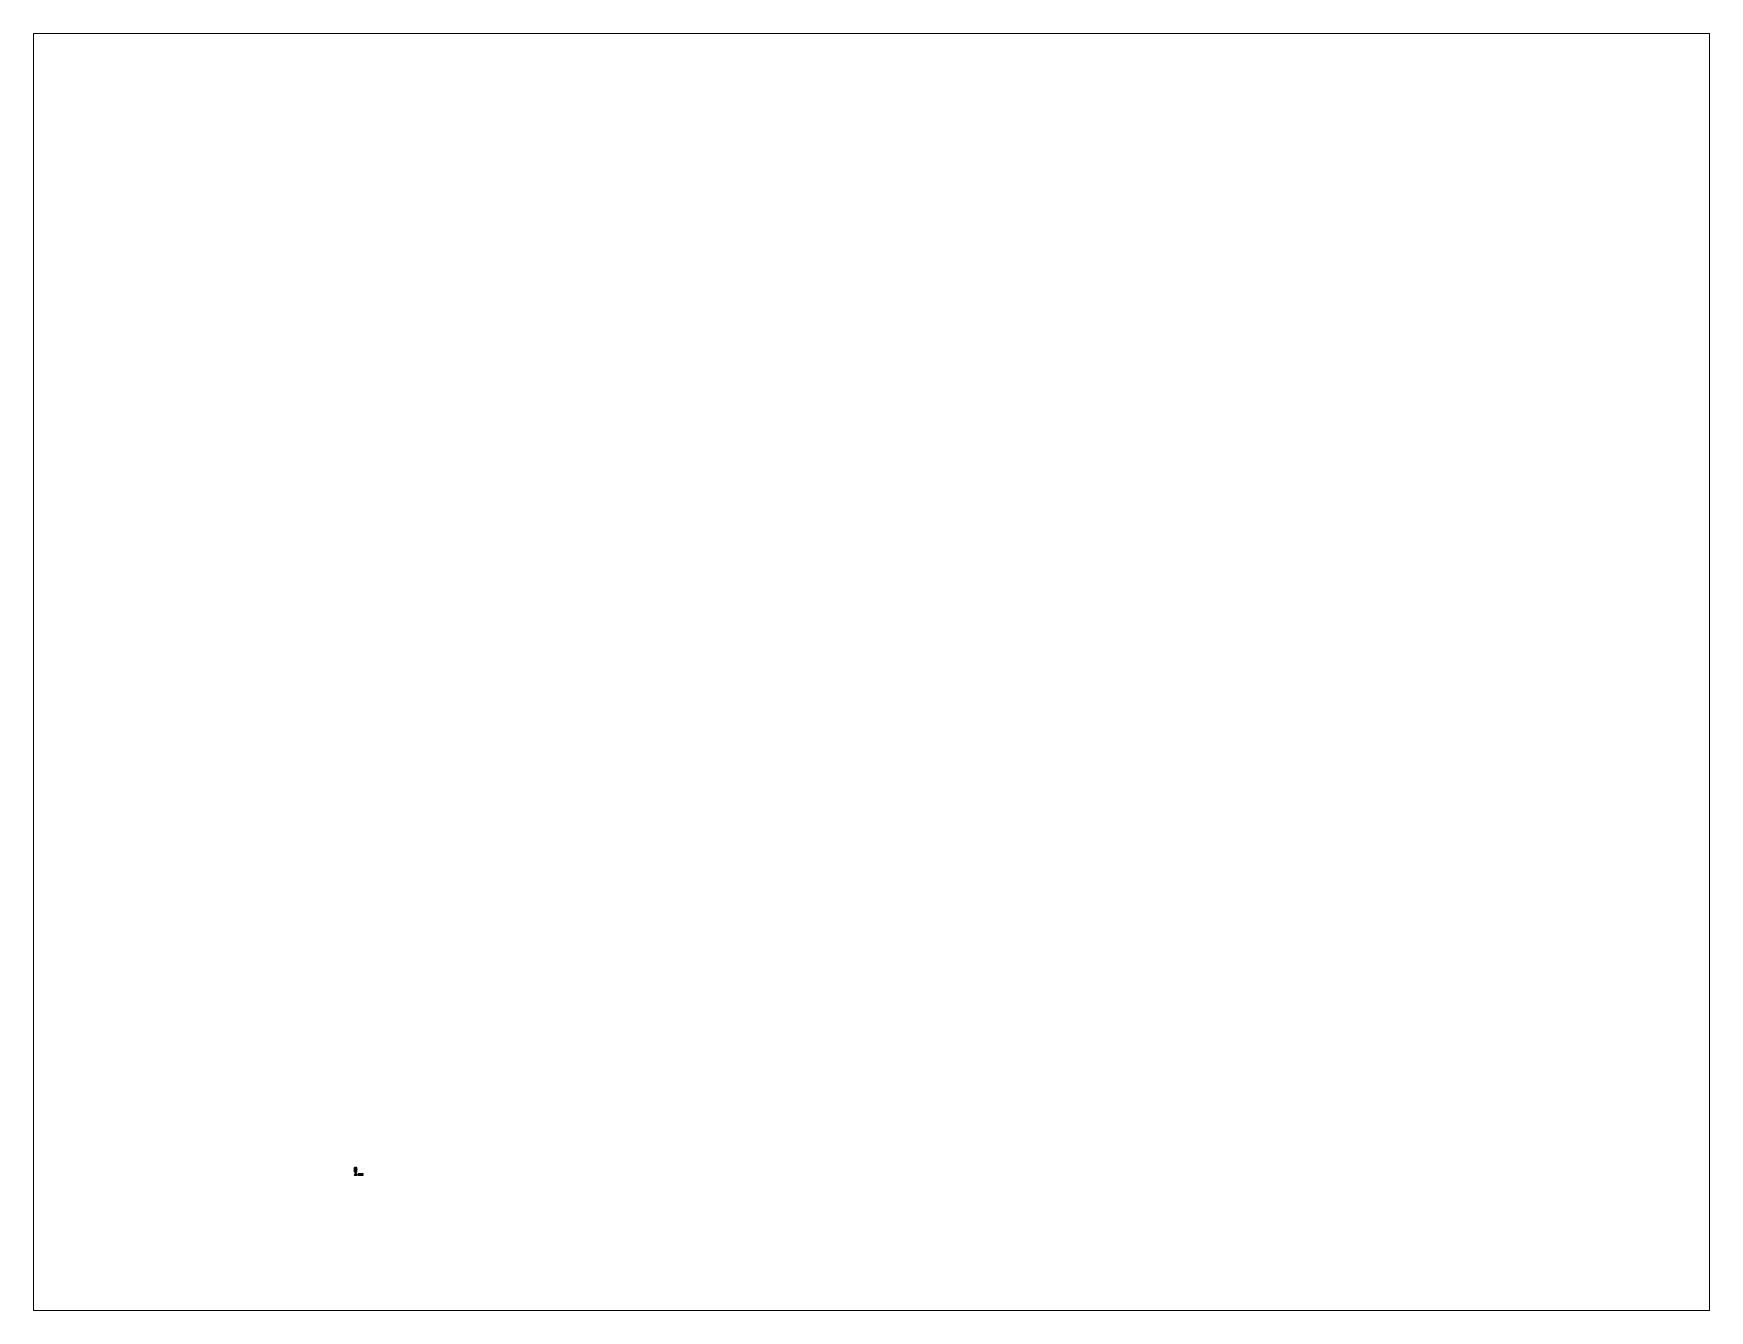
# Paper-space layout 'Layout2' of a CAD drawing. Header units: inches. Extents: x 1.05 to 9.45, y 0.8 to 7.2.
# The model-space entities are those that its viewports show. They can reach past a viewport. Long polylines and large blocks are cut down to what shows.
import ezdxf

# ---------------------------------------------------------------- set-up
doc = ezdxf.new("R2010")
doc.units = ezdxf.units.IN
doc.header["$LTSCALE"] = 0.1
doc.header["$MEASUREMENT"] = 0
for name, pattern in [('ACAD_ISO03W100', [30, 12, -18]), ('CENTERX2', [4, 2.5, -0.5, 0.5, -0.5]), ('DASHED', [0.75, 0.5, -0.25])]:
    doc.linetypes.add(name, pattern=pattern)
doc.layers.get('0').update_dxf_attribs({"lineweight": 25})
doc.layers.get('Defpoints').update_dxf_attribs({"lineweight": 25})
for name, color, linetype in [('center line', 252, 'CENTERX2'), ('Dim layer', 253, 'DASHED'), ('Layer1', 252, 'Continuous')]:
    doc.layers.add(name, color=color, linetype=linetype)

msp = doc.modelspace()

# ---------------------------------------------------------------- linework, layer by layer
at = {"linetype": 'Continuous', "extrusion": (0, 0, -1)}
for p, q in [((-12375, 4610), (-12375, 4740)), ((-12370, 4740), (-12375, 4740)), ((-12360, 4740), (-12370, 4740)), ((-12370, 4610), (-12370, 4740)), ((-12360, 4610), (-12360, 4740)), ((-12359, 4725), (-12359, 4715)), ((-12359, 4695), (-12359, 4685)), ((-12356, 4736), (-12357, 4736)), ((-12357, 4736), (-12357, 4733)), ((-12357, 4733), (-12356, 4733)), ((-12357, 4715), (-12357, 4725)), ((-12356, 4706), (-12357, 4706)), ((-12357, 4706), (-12357, 4703)), ((-12357, 4703), (-12356, 4703)), ((-12357, 4685), (-12357, 4695)), ((-12355, 4685), (-12355, 4683)), ((-12355, 4683), (-12355, 4680)), ((-12346, 4735), (-12347, 4736)), ((-12347, 4735), (-12347, 4734)), ((-12347, 4734), (-12346, 4734)), ((-12346, 4705), (-12347, 4706)), ((-12347, 4705), (-12347, 4704)), ((-12347, 4704), (-12346, 4704)), ((-12346, 4741), (-12346, 4740)), ((-12334, 4741), (-12346, 4741)), ((-12344, 4729), (-12335, 4729)), ((-12344, 4711), (-12335, 4711)), ((-12335, 4699), (-12344, 4699)), ((-12344, 4681), (-12335, 4681)), ((-12334, 4741), (-12334, 4740)), ((-12333, 4736), (-12334, 4735)), ((-12334, 4734), (-12333, 4734)), ((-12333, 4706), (-12334, 4705)), ((-12334, 4704), (-12333, 4704)), ((-12332, 4734), (-12332, 4735)), ((-12332, 4704), (-12332, 4705)), ((-12322, 4736), (-12324, 4736)), ((-12324, 4733), (-12322, 4733)), ((-12322, 4706), (-12324, 4706)), ((-12324, 4703), (-12322, 4703)), ((-12322, 4733), (-12322, 4736)), ((-12322, 4703), (-12322, 4706)), ((-12310, 4740), (-12320, 4740)), ((-12310, 4740), (-12305, 4740)), ((-12310, 4610), (-12310, 4740)), ((-12310, 4610), (-12310, 4740)), ((-12305, 4610), (-12305, 4740)), ((-12375, 4610), (-12370, 4610)), ((-12360, 4610), (-12370, 4610)), ((-12359, 4665), (-12359, 4655)), ((-12359, 4635), (-12359, 4625)), ((-12359, 4609), (-12359, 4610)), ((-12353, 4609), (-12359, 4609)), ((-12359, 4609), (-12359, 4609)), ((-12356, 4676), (-12357, 4676)), ((-12357, 4676), (-12357, 4673)), ((-12357, 4673), (-12356, 4673)), ((-12357, 4655), (-12357, 4665)), ((-12356, 4646), (-12357, 4646)), ((-12357, 4646), (-12357, 4643)), ((-12357, 4643), (-12356, 4643)), ((-12357, 4625), (-12357, 4635)), ((-12356, 4616), (-12357, 4616)), ((-12357, 4616), (-12357, 4613)), ((-12357, 4613), (-12356, 4613)), ((-12353, 4609), (-12353, 4610)), ((-12353, 4609), (-12353, 4609)), ((-12346, 4675), (-12347, 4676)), ((-12347, 4675), (-12347, 4674)), ((-12347, 4674), (-12346, 4674)), ((-12346, 4645), (-12347, 4646)), ((-12347, 4645), (-12347, 4644)), ((-12347, 4644), (-12346, 4644)), ((-12346, 4615), (-12347, 4616)), ((-12347, 4615), (-12347, 4614)), ((-12347, 4614), (-12346, 4614)), ((-12345, 4611), (-12344, 4611)), ((-12345, 4611), (-12345, 4611)), ((-12344, 4651), (-12335, 4651)), ((-12335, 4639), (-12344, 4639)), ((-12344, 4621), (-12335, 4621)), ((-12335, 4611), (-12335, 4611)), ((-12334, 4611), (-12335, 4611)), ((-12333, 4676), (-12334, 4675)), ((-12334, 4674), (-12333, 4674)), ((-12333, 4646), (-12334, 4645)), ((-12334, 4644), (-12333, 4644)), ((-12333, 4616), (-12334, 4615)), ((-12334, 4614), (-12333, 4614)), ((-12332, 4674), (-12332, 4675)), ((-12332, 4644), (-12332, 4645)), ((-12332, 4614), (-12332, 4615)), ((-12325, 4659), (-12325, 4660)), ((-12325, 4629), (-12325, 4630)), ((-12322, 4676), (-12324, 4676)), ((-12324, 4673), (-12322, 4673)), ((-12322, 4646), (-12324, 4646)), ((-12324, 4643), (-12322, 4643)), ((-12322, 4616), (-12324, 4616)), ((-12324, 4613), (-12322, 4613)), ((-12322, 4673), (-12322, 4676)), ((-12322, 4643), (-12322, 4646)), ((-12322, 4613), (-12322, 4616)), ((-12310, 4610), (-12320, 4610)), ((-12305, 4610), (-12310, 4610))]:
    msp.add_line(p, q, dxfattribs=at)
at = {"linetype": 'Continuous'}
for p, q in [((-12359, 4725), (-12359, 4715)), ((-12357, 4706), (-12357, 4703)), ((-12357, 4703), (-12356, 4703)), ((-12347, 4735), (-12347, 4734)), ((-12347, 4734), (-12346, 4734)), ((-12334, 4734), (-12333, 4734)), ((-12334, 4704), (-12333, 4704)), ((-12332, 4734), (-12332, 4735)), ((-12324, 4703), (-12322, 4703)), ((-12322, 4703), (-12322, 4706)), ((-12359, 4665), (-12359, 4655)), ((-12357, 4676), (-12357, 4673)), ((-12357, 4673), (-12356, 4673)), ((-12357, 4643), (-12356, 4643)), ((-12357, 4616), (-12357, 4613)), ((-12347, 4675), (-12347, 4674)), ((-12347, 4674), (-12346, 4674)), ((-12346, 4645), (-12347, 4646)), ((-12347, 4645), (-12347, 4644)), ((-12347, 4615), (-12347, 4614)), ((-12333, 4676), (-12334, 4675)), ((-12334, 4674), (-12333, 4674)), ((-12332, 4674), (-12332, 4675)), ((-12332, 4644), (-12332, 4645)), ((-12325, 4535), (-12326, 4535)), ((-12325, 4533), (-12326, 4533)), ((-12324, 4643), (-12322, 4643)), ((-12322, 4616), (-12324, 4616)), ((-12320, 4535), (-12321, 4535)), ((-12320, 4533), (-12321, 4533))]:
    msp.add_line(p, q, dxfattribs=at)
at = {"linetype": 'Continuous', "extrusion": (0, 1, 0)}
for p, q in [((-12370, 4524), (-12375, 4524)), ((-12375, 4524), (-12375, 4521)), ((-12375, 4521), (-12370, 4521)), ((-12373, 4524), (-12373, 4521)), ((-12371, 4524), (-12371, 4521)), ((-12370, 4521), (-12365, 4521)), ((-12365, 4521), (-12348, 4527)), ((-12360, 4574), (-12360, 4544)), ((-12320, 4574), (-12360, 4574)), ((-12348, 4527), (-12344, 4527)), ((-12345, 4527), (-12345, 4528)), ((-12344, 4527), (-12344, 4530)), ((-12336, 4527), (-12332, 4527)), ((-12335, 4527), (-12335, 4530)), ((-12334, 4527), (-12334, 4528)), ((-12332, 4527), (-12315, 4521)), ((-12322, 4547), (-12322, 4544)), ((-12320, 4544), (-12320, 4574)), ((-12320, 4544), (-12320, 4544)), ((-12315, 4521), (-12310, 4521)), ((-12305, 4524), (-12310, 4524)), ((-12310, 4521), (-12305, 4521)), ((-12308, 4521), (-12308, 4524)), ((-12306, 4521), (-12306, 4524)), ((-12305, 4521), (-12305, 4524))]:
    msp.add_line(p, q, dxfattribs=at)
at = {"linetype": 'Continuous', "extrusion": (3.83476e-17, 1, 0)}
for p, q in [((-12271, 4546), (-12271, 4554)), ((-12271, 4554), (-12270, 4554)), ((-12271, 4546), (-12270, 4546)), ((-12271, 4546), (-12270, 4546)), ((-12271, 4537), (-12271, 4535)), ((-12271, 4537), (-12271, 4537)), ((-12271, 4537), (-12270, 4537)), ((-12271, 4536), (-12270, 4536)), ((-12271, 4535), (-12271, 4535)), ((-12271, 4535), (-12270, 4535)), ((-12271, 4534), (-12271, 4534)), ((-12271, 4534), (-12271, 4531)), ((-12271, 4534), (-12270, 4534)), ((-12271, 4533), (-12270, 4533)), ((-12271, 4532), (-12270, 4532)), ((-12271, 4531), (-12271, 4531)), ((-12271, 4531), (-12270, 4531)), ((-12270, 4574), (-12270, 4544)), ((-12270, 4574), (-12140, 4574)), ((-12270, 4553), (-12268, 4553)), ((-12270, 4547), (-12268, 4547)), ((-12270, 4544), (-12270, 4524)), ((-12140, 4544), (-12270, 4544)), ((-12140, 4524), (-12270, 4524)), ((-12270, 4524), (-12270, 4521)), ((-12270, 4521), (-12140, 4521)), ((-12140, 4574), (-12140, 4544)), ((-12140, 4533), (-12139, 4533)), ((-12139, 4527), (-12140, 4527)), ((-12140, 4521), (-12140, 4524)), ((-12139, 4533), (-12139, 4527))]:
    msp.add_line(p, q, dxfattribs=at)
at = {"linetype": 'Continuous', "extrusion": (-9.73661e-33, -1.53029e-32, -1)}
msp.add_line((-12140, 4524), (-12270, 4524), dxfattribs=at)
for p, q in [((-12140, 4544), (-12140, 4527)), ((-12140, 4527), (-12140, 4524)), ((-12140, 4524), (-12140, 4524))]:
    msp.add_line(p, q)
at = {"linetype": 'Continuous', "extrusion": (0, 0, -1)}
msp.add_lwpolyline([(12360, 4610), (12360, 4740), (12320, 4740), (12320, 4610)], close=True, dxfattribs=at)
for centre, radius in [((12372, 4738), 0.9), ((12372, 4708), 0.9), ((12352, 4735), 1), ((12352, 4705), 1), ((12340, 4720), 10), ((12340, 4690), 10), ((12327, 4735), 1), ((12327, 4705), 1), ((12324, 4720), 1), ((12324, 4690), 1), ((12307, 4738), 0.9), ((12307, 4708), 0.9), ((12372, 4678), 0.9), ((12372, 4648), 0.9), ((12372, 4616), 0.9), ((12352, 4675), 1), ((12352, 4645), 1), ((12352, 4615), 1), ((12340, 4660), 10), ((12340, 4630), 10), ((12325, 4550), 4), ((12327, 4675), 1), ((12327, 4645), 1), ((12327, 4615), 1), ((12324, 4660), 1), ((12324, 4630), 1), ((12307, 4678), 0.9), ((12307, 4648), 0.9), ((12307, 4616), 0.9)]:
    msp.add_circle(centre, radius, dxfattribs=at)
at = {"extrusion": (0, -0.577858, -0.816138)}
msp.add_circle((-12151, -3868, -2684), 0.9, dxfattribs=at)
msp.add_circle((-12325, 4550), 3)
at = {"linetype": 'Continuous', "extrusion": (0, 0, -1)}
for centre, radius, start, end in [((12358, 4725), 0.997, 0, 180), ((12358, 4715), 0.997, 180, 0), ((12358, 4695), 0.997, 0, 180), ((12358, 4685), 0.997, 180, 0), ((12356, 4735), 1.5, 90, 269.9924), ((12356, 4705), 1.5, 90, 269.9924), ((12340, 4720), 16.5, 26.069, 42), ((12354, 4727), 0.75, 206, 26.132), ((12355, 4714), 0.75, 340.4911, 160.623), ((12340, 4720), 16.5, 324.623, 340.5541), ((12340, 4690), 16.5, 26.069, 42), ((12354, 4697), 0.75, 206, 26.132), ((12355, 4684), 0.75, 340.4911, 160.623), ((12340, 4690), 16.5, 324.623, 340.5541), ((12340, 4720), 15, 324.623, 340.5538), ((12340, 4690), 15, 324.623, 340.5538), ((12340, 4720), 15, 26.0693, 42), ((12353, 4710), 0.75, 144.623, 324.623), ((12340, 4690), 15, 26.0693, 42), ((12353, 4680), 0.75, 144.623, 324.623), ((12352, 4730), 0.75, 42, 222), ((12352, 4700), 0.75, 42, 222), ((12347, 4735), 0.3, 0, 120), ((12347, 4734), 0.3, 240, 0), ((12347, 4705), 0.3, 0, 120), ((12347, 4704), 0.3, 240, 0), ((12346, 4735), 0.3, 120, 240), ((12346, 4705), 0.3, 120, 240), ((12334, 4735), 0.3, 300, 60), ((12334, 4705), 0.3, 300, 60), ((12332, 4735), 0.3, 60, 180), ((12332, 4734), 0.3, 180, 300), ((12332, 4705), 0.3, 60, 180), ((12332, 4704), 0.3, 180, 300), ((12340, 4720), 15, 206.066, 221.9967), ((12328, 4709), 0.75, 221.934, 42.066), ((12340, 4690), 15, 206.066, 221.9967), ((12328, 4679), 0.75, 221.934, 42.066), ((12327, 4729), 0.75, 324.5571, 144.689), ((12340, 4720), 15, 144.6263, 160.5571), ((12340, 4720), 16.5, 206.066, 221.997), ((12327, 4699), 0.75, 324.5571, 144.689), ((12340, 4690), 15, 144.6263, 160.5571), ((12340, 4690), 16.5, 206.066, 221.997), ((12340, 4720), 16.5, 144.626, 160.5571), ((12325, 4725), 0.75, 160.5571, 340.5571), ((12326, 4713), 0.75, 26.066, 206.066), ((12325, 4695), 0.75, 160.5571, 340.5571), ((12326, 4683), 0.75, 26.066, 206.066), ((12324, 4735), 1.5, 270.0076, 90), ((12324, 4705), 1.5, 270.0076, 90), ((12340, 4521), 30, 0, 48.1897), ((12340, 4521), 27, 0, 55.9116), ((12358, 4665), 0.997, 0, 180), ((12358, 4655), 0.997, 180, 0), ((12358, 4635), 0.997, 0, 180), ((12358, 4625), 0.997, 180, 0), ((12356, 4675), 1.5, 90, 269.9924), ((12356, 4645), 1.5, 90, 269.9924), ((12356, 4615), 1.5, 90.0076, 270), ((12340, 4660), 16.5, 26.069, 42), ((12354, 4667), 0.75, 206, 26.132), ((12355, 4654), 0.75, 340.4911, 160.623), ((12340, 4660), 16.5, 324.623, 340.5541), ((12340, 4630), 16.5, 26.069, 42), ((12354, 4637), 0.75, 206, 26.132), ((12355, 4624), 0.75, 340.4911, 160.623), ((12340, 4630), 16.5, 324.623, 340.5541), ((12340, 4660), 15, 324.623, 340.5538), ((12340, 4630), 15, 324.623, 340.5538), ((12340, 4660), 15, 26.0693, 42), ((12353, 4650), 0.75, 144.623, 324.623), ((12340, 4630), 15, 26.0693, 42), ((12353, 4620), 0.75, 144.623, 324.623), ((12352, 4670), 0.75, 42, 222), ((12352, 4640), 0.75, 42, 222), ((12347, 4675), 0.3, 0, 120), ((12347, 4674), 0.3, 240, 0), ((12347, 4645), 0.3, 0, 120), ((12347, 4644), 0.3, 240, 0), ((12347, 4615), 0.3, 0, 120), ((12347, 4614), 0.3, 240, 0), ((12346, 4675), 0.3, 120, 240), ((12346, 4645), 0.3, 120, 240), ((12346, 4615), 0.3, 120, 240), ((12340, 4527), 6, 0, 180), ((12334, 4675), 0.3, 300, 60), ((12334, 4645), 0.3, 300, 60), ((12334, 4615), 0.3, 300, 60), ((12332, 4675), 0.3, 60, 180), ((12332, 4674), 0.3, 180, 300), ((12332, 4645), 0.3, 60, 180), ((12332, 4644), 0.3, 180, 300), ((12332, 4615), 0.3, 60, 180), ((12332, 4614), 0.3, 180, 300), ((12340, 4660), 15, 206.066, 221.9967), ((12328, 4649), 0.75, 221.934, 42.066), ((12340, 4630), 15, 206.066, 221.9967), ((12328, 4619), 0.75, 221.934, 42.066), ((12327, 4669), 0.75, 324.5571, 144.689), ((12340, 4660), 15, 144.6263, 160.5571), ((12340, 4660), 16.5, 206.066, 221.997), ((12327, 4639), 0.75, 324.5571, 144.689), ((12340, 4630), 15, 144.6263, 160.5571), ((12340, 4630), 16.5, 206.066, 221.997), ((12340, 4660), 16.5, 144.626, 160.5571), ((12325, 4665), 0.75, 160.5571, 340.5571), ((12326, 4653), 0.75, 26.066, 206.066), ((12340, 4630), 16.5, 144.626, 160.5571), ((12325, 4635), 0.75, 160.5571, 340.5571), ((12326, 4623), 0.75, 26.066, 206.066), ((12324, 4675), 1.5, 270.0076, 90), ((12324, 4645), 1.5, 270.0076, 90), ((12324, 4615), 1.5, 270, 89.9924), ((12340, 4521), 27, 124.0884, 180), ((12340, 4521), 30, 131.8103, 180)]:
    msp.add_arc(centre, radius, start, end, dxfattribs=at)
at = {"linetype": 'Continuous'}
for centre, radius, start, end in [((-12358, 4715), 0.997, 180, 0), ((-12356, 4735), 1.5, 270.0076, 90), ((-12356, 4705), 1.5, 270.0076, 90), ((-12340, 4720), 16.5, 138, 153.931), ((-12354, 4727), 0.75, 153.868, 334), ((-12355, 4714), 0.75, 19.377, 199.5089), ((-12340, 4720), 16.5, 199.4459, 215.377), ((-12340, 4690), 16.5, 138, 153.931), ((-12354, 4697), 0.75, 153.868, 334), ((-12355, 4684), 0.75, 19.377, 199.5089), ((-12340, 4690), 16.5, 199.4459, 215.377), ((-12340, 4720), 15, 199.4462, 215.377), ((-12340, 4690), 15, 199.4462, 215.377), ((-12340, 4720), 15, 138, 153.9307), ((-12353, 4710), 0.75, 215.377, 35.377), ((-12340, 4690), 15, 138, 153.9307), ((-12353, 4680), 0.75, 215.377, 35.377), ((-12352, 4730), 0.75, 318, 138), ((-12352, 4700), 0.75, 318, 138), ((-12347, 4735), 0.3, 60, 180), ((-12347, 4734), 0.3, 180, 300), ((-12347, 4705), 0.3, 60, 180), ((-12347, 4704), 0.3, 180, 300), ((-12346, 4735), 0.3, 300, 60), ((-12346, 4705), 0.3, 300, 60), ((-12334, 4735), 0.3, 120, 240), ((-12334, 4705), 0.3, 120, 240), ((-12332, 4735), 0.3, 0, 120), ((-12332, 4734), 0.3, 240, 0), ((-12332, 4705), 0.3, 0, 120), ((-12332, 4704), 0.3, 240, 0), ((-12340, 4720), 15, 318.0033, 333.934), ((-12328, 4709), 0.75, 137.934, 318.066), ((-12340, 4690), 15, 318.0033, 333.934), ((-12328, 4679), 0.75, 137.934, 318.066), ((-12327, 4729), 0.75, 35.311, 215.4429), ((-12340, 4720), 15, 19.4429, 35.3737), ((-12340, 4720), 16.5, 318.003, 333.934), ((-12327, 4699), 0.75, 35.311, 215.4429), ((-12340, 4690), 15, 19.4429, 35.3737), ((-12340, 4690), 16.5, 318.003, 333.934), ((-12340, 4720), 16.5, 19.4429, 35.374), ((-12325, 4725), 0.75, 199.4429, 19.4429), ((-12326, 4713), 0.75, 333.934, 153.934), ((-12340, 4690), 16.5, 19.4429, 35.374), ((-12325, 4695), 0.75, 199.4429, 19.4429), ((-12326, 4683), 0.75, 333.934, 153.934), ((-12324, 4735), 1.5, 90, 269.9924), ((-12324, 4705), 1.5, 90, 269.9924), ((-12340, 4521), 30, 69.4952, 179.9999), ((-12340, 4521), 27, 0, 180), ((-12358, 4655), 0.997, 180, 0), ((-12358, 4625), 0.997, 180, 0), ((-12356, 4675), 1.5, 270.0076, 90), ((-12356, 4645), 1.5, 270.0076, 90), ((-12356, 4615), 1.5, 270, 89.9924), ((-12340, 4660), 16.5, 138, 153.931), ((-12354, 4667), 0.75, 153.868, 334), ((-12355, 4654), 0.75, 19.377, 199.5089), ((-12340, 4660), 16.5, 199.4459, 215.377), ((-12340, 4630), 16.5, 138, 153.931), ((-12354, 4637), 0.75, 153.868, 334), ((-12355, 4624), 0.75, 19.377, 199.5089), ((-12340, 4630), 16.5, 199.4459, 215.377), ((-12340, 4660), 15, 199.4462, 215.377), ((-12340, 4630), 15, 199.4462, 215.377), ((-12340, 4660), 15, 138, 153.9307), ((-12353, 4650), 0.75, 215.377, 35.377), ((-12340, 4630), 15, 138, 153.9307), ((-12353, 4620), 0.75, 215.377, 35.377), ((-12352, 4670), 0.75, 318, 138), ((-12352, 4640), 0.75, 318, 138), ((-12347, 4675), 0.3, 60, 180), ((-12347, 4674), 0.3, 180, 300), ((-12347, 4645), 0.3, 60, 180), ((-12347, 4644), 0.3, 180, 300), ((-12347, 4615), 0.3, 60, 180), ((-12347, 4614), 0.3, 180, 300), ((-12346, 4675), 0.3, 300, 60), ((-12346, 4645), 0.3, 300, 60), ((-12346, 4615), 0.3, 300, 60), ((-12340, 4527), 4, 0, 180), ((-12334, 4675), 0.3, 120, 240), ((-12334, 4645), 0.3, 120, 240), ((-12334, 4615), 0.3, 120, 240), ((-12332, 4675), 0.3, 0, 120), ((-12332, 4674), 0.3, 240, 0), ((-12332, 4645), 0.3, 0, 120), ((-12332, 4644), 0.3, 240, 0), ((-12332, 4615), 0.3, 0, 120), ((-12332, 4614), 0.3, 240, 0), ((-12340, 4660), 15, 318.0033, 333.934), ((-12328, 4649), 0.75, 137.934, 318.066), ((-12340, 4630), 15, 318.0033, 333.934), ((-12328, 4619), 0.75, 137.934, 318.066), ((-12327, 4669), 0.75, 35.311, 215.4429), ((-12340, 4660), 15, 19.4429, 35.3737), ((-12340, 4660), 16.5, 318.003, 333.934), ((-12327, 4639), 0.75, 35.311, 215.4429), ((-12340, 4630), 15, 19.4429, 35.3737), ((-12340, 4630), 16.5, 318.003, 333.934), ((-12325, 4550), 3, 292.632, 193.2094), ((-12340, 4660), 16.5, 19.4429, 35.374), ((-12325, 4665), 0.75, 199.4429, 19.4429), ((-12326, 4653), 0.75, 333.934, 153.934), ((-12340, 4630), 16.5, 19.4429, 35.374), ((-12325, 4635), 0.75, 199.4429, 19.4429), ((-12326, 4623), 0.75, 333.934, 153.934), ((-12323, 4534), 2.99, 13.5376, 166.4624), ((-12323, 4534), 2.99, 193.5376, 346.4624), ((-12324, 4675), 1.5, 90, 269.9924), ((-12324, 4645), 1.5, 90, 269.9924), ((-12324, 4615), 1.5, 90.0076, 270), ((-12323, 4534), 2, 19.9925, 160.0075), ((-12323, 4534), 2, 200.9837, 339.0163), ((-12340, 4521), 30, 0.0001, 56.3462)]:
    msp.add_arc(centre, radius, start, end, dxfattribs=at)
at = {"layer": 'center line', "linetype": 'CENTERX2'}
msp.add_line((-12135, 4550), (-12275, 4550), dxfattribs=at)
at = {"layer": 'Dim layer', "linetype": 'Continuous', "extrusion": (0, 0, -1)}
msp.add_line((-12335, 4669), (-12344, 4669), dxfattribs=at)
at = {"layer": 'Layer1', "linetype": 'ACAD_ISO03W100', "extrusion": (0, 0, -1)}
for p, q in [((-12365, 4740), (-12365, 4730)), ((-12365, 4700), (-12365, 4710)), ((-12365, 4670), (-12365, 4680)), ((-12348, 4740), (-12348, 4730)), ((-12348, 4700), (-12348, 4710)), ((-12348, 4670), (-12348, 4680)), ((-12346, 4730), (-12346, 4729)), ((-12346, 4729), (-12344, 4729)), ((-12346, 4710), (-12346, 4711)), ((-12346, 4711), (-12344, 4711)), ((-12346, 4699), (-12346, 4700)), ((-12344, 4699), (-12346, 4699)), ((-12346, 4680), (-12346, 4681)), ((-12346, 4681), (-12344, 4681)), ((-12344, 4741), (-12344, 4729)), ((-12344, 4699), (-12344, 4711)), ((-12344, 4669), (-12344, 4681)), ((-12336, 4741), (-12336, 4729)), ((-12336, 4699), (-12336, 4711)), ((-12336, 4669), (-12336, 4681)), ((-12335, 4729), (-12334, 4729)), ((-12335, 4711), (-12334, 4711)), ((-12334, 4699), (-12335, 4699)), ((-12335, 4681), (-12334, 4681)), ((-12334, 4730), (-12334, 4729)), ((-12334, 4710), (-12334, 4711)), ((-12334, 4699), (-12334, 4700)), ((-12334, 4680), (-12334, 4681)), ((-12332, 4740), (-12332, 4730)), ((-12332, 4700), (-12332, 4710)), ((-12332, 4670), (-12332, 4680)), ((-12315, 4740), (-12315, 4730)), ((-12315, 4700), (-12315, 4710)), ((-12315, 4670), (-12315, 4680)), ((-12365, 4640), (-12365, 4650)), ((-12365, 4610), (-12365, 4620)), ((-12348, 4640), (-12348, 4650)), ((-12348, 4610), (-12348, 4620)), ((-12346, 4669), (-12346, 4670)), ((-12344, 4669), (-12346, 4669)), ((-12346, 4650), (-12346, 4651)), ((-12346, 4651), (-12344, 4651)), ((-12346, 4639), (-12346, 4640)), ((-12344, 4639), (-12346, 4639)), ((-12346, 4620), (-12346, 4621)), ((-12346, 4621), (-12344, 4621)), ((-12344, 4639), (-12344, 4651)), ((-12344, 4610), (-12344, 4621)), ((-12336, 4639), (-12336, 4651)), ((-12336, 4610), (-12336, 4621)), ((-12334, 4669), (-12335, 4669)), ((-12335, 4651), (-12334, 4651)), ((-12334, 4639), (-12335, 4639)), ((-12335, 4621), (-12334, 4621)), ((-12334, 4669), (-12334, 4670)), ((-12334, 4650), (-12334, 4651)), ((-12334, 4639), (-12334, 4640)), ((-12334, 4620), (-12334, 4621)), ((-12332, 4640), (-12332, 4650)), ((-12315, 4640), (-12315, 4650)), ((-12315, 4610), (-12315, 4620))]:
    msp.add_line(p, q, dxfattribs=at)
at = {"layer": 'Layer1', "linetype": 'Continuous'}
for p, q in [((-12313, 4710), (-12313, 4710)), ((-12325, 4547), (-12325, 4547)), ((-12324, 4554), (-12324, 4554)), ((-12324, 4546), (-12324, 4546)), ((-12323, 4531), (-12323, 4531)), ((-12306, 4678), (-12305, 4678)), ((-12306, 4648), (-12305, 4648)), ((-12271, 4536), (-12271, 4536)), ((-12263, 4546), (-12263, 4544)), ((-12232, 4546), (-12232, 4544)), ((-12202, 4546), (-12202, 4544))]:
    msp.add_line(p, q, dxfattribs=at)
at = {"layer": 'Layer1', "linetype": 'ACAD_ISO03W100', "extrusion": (0, 1, 0)}
for p, q in [((-12373, 4524), (-12373, 4521)), ((-12371, 4524), (-12371, 4521)), ((-12345, 4528), (-12345, 4544)), ((-12344, 4530), (-12344, 4544)), ((-12335, 4530), (-12335, 4544)), ((-12334, 4528), (-12334, 4544)), ((-12308, 4521), (-12308, 4524)), ((-12306, 4521), (-12306, 4524))]:
    msp.add_line(p, q, dxfattribs=at)
at = {"layer": 'Layer1', "linetype": 'CENTERX2'}
for p, q in [((-12372, 4531), (-12372, 4517)), ((-12307, 4531), (-12307, 4517)), ((-12263, 4527), (-12263, 4519)), ((-12232, 4527), (-12232, 4518)), ((-12202, 4527), (-12202, 4518)), ((-12172, 4527), (-12172, 4518)), ((-12142, 4527), (-12142, 4519))]:
    msp.add_line(p, q, dxfattribs=at)
at = {"layer": 'Layer1', "linetype": 'Continuous', "extrusion": (0, 1, 0)}
for p, q in [((-12357, 4574), (-12357, 4544)), ((-12357, 4574), (-12357, 4544)), ((-12357, 4544), (-12356, 4544)), ((-12354, 4544), (-12356, 4544)), ((-12355, 4574), (-12355, 4544)), ((-12355, 4574), (-12355, 4544)), ((-12355, 4574), (-12355, 4544)), ((-12354, 4574), (-12354, 4544)), ((-12353, 4544), (-12354, 4544)), ((-12353, 4574), (-12353, 4544)), ((-12351, 4544), (-12353, 4544)), ((-12352, 4574), (-12352, 4544)), ((-12351, 4574), (-12351, 4544)), ((-12351, 4574), (-12351, 4544)), ((-12351, 4544), (-12351, 4544)), ((-12347, 4544), (-12351, 4544)), ((-12350, 4574), (-12350, 4544)), ((-12347, 4574), (-12347, 4544)), ((-12347, 4544), (-12347, 4544)), ((-12347, 4544), (-12346, 4544)), ((-12346, 4574), (-12346, 4544)), ((-12346, 4544), (-12346, 4544)), ((-12345, 4544), (-12346, 4544)), ((-12345, 4544), (-12344, 4544)), ((-12340, 4544), (-12344, 4544)), ((-12335, 4544), (-12340, 4544)), ((-12335, 4544), (-12334, 4544)), ((-12334, 4574), (-12334, 4544)), ((-12334, 4544), (-12334, 4544)), ((-12334, 4544), (-12333, 4544)), ((-12334, 4544), (-12334, 4544)), ((-12332, 4544), (-12333, 4544)), ((-12332, 4574), (-12332, 4544)), ((-12328, 4544), (-12332, 4544)), ((-12330, 4574), (-12330, 4544)), ((-12329, 4574), (-12329, 4551)), ((-12329, 4548), (-12329, 4544)), ((-12328, 4574), (-12328, 4553)), ((-12328, 4574), (-12328, 4552)), ((-12328, 4547), (-12328, 4544)), ((-12328, 4546), (-12328, 4544)), ((-12326, 4544), (-12328, 4544)), ((-12326, 4574), (-12326, 4553)), ((-12326, 4546), (-12326, 4544)), ((-12325, 4544), (-12326, 4544)), ((-12325, 4574), (-12325, 4554)), ((-12325, 4574), (-12325, 4554)), ((-12325, 4546), (-12325, 4544)), ((-12325, 4546), (-12325, 4544)), ((-12324, 4544), (-12325, 4544)), ((-12324, 4574), (-12324, 4553)), ((-12324, 4546), (-12324, 4544)), ((-12324, 4544), (-12322, 4544)), ((-12323, 4574), (-12323, 4553)), ((-12323, 4546), (-12323, 4544)), ((-12322, 4574), (-12322, 4552)), ((-12321, 4544), (-12322, 4544)), ((-12321, 4574), (-12321, 4544))]:
    msp.add_line(p, q, dxfattribs=at)
at = {"layer": 'Layer1', "color": 1, "linetype": 'DASHED', "extrusion": (0, 1, 0)}
for p, q in [((-12356, 4574), (-12356, 4544)), ((-12356, 4574), (-12356, 4544)), ((-12355, 4574), (-12355, 4544)), ((-12355, 4574), (-12355, 4544)), ((-12354, 4574), (-12354, 4544)), ((-12353, 4574), (-12353, 4544)), ((-12353, 4574), (-12353, 4544)), ((-12353, 4574), (-12353, 4544)), ((-12353, 4574), (-12353, 4544)), ((-12353, 4574), (-12353, 4544)), ((-12352, 4574), (-12352, 4544)), ((-12352, 4574), (-12352, 4544)), ((-12352, 4574), (-12352, 4544)), ((-12352, 4574), (-12352, 4544)), ((-12352, 4574), (-12352, 4544)), ((-12352, 4574), (-12352, 4544)), ((-12352, 4574), (-12352, 4544)), ((-12352, 4574), (-12352, 4544)), ((-12351, 4574), (-12351, 4544)), ((-12351, 4574), (-12351, 4544)), ((-12351, 4574), (-12351, 4544)), ((-12347, 4574), (-12347, 4544)), ((-12346, 4574), (-12346, 4544)), ((-12334, 4574), (-12334, 4544)), ((-12333, 4574), (-12333, 4544)), ((-12329, 4574), (-12329, 4552)), ((-12329, 4547), (-12329, 4544)), ((-12328, 4574), (-12328, 4553)), ((-12328, 4574), (-12328, 4553)), ((-12328, 4574), (-12328, 4553)), ((-12328, 4546), (-12328, 4544)), ((-12328, 4546), (-12328, 4544)), ((-12326, 4574), (-12326, 4553)), ((-12326, 4574), (-12326, 4553)), ((-12326, 4574), (-12326, 4554)), ((-12326, 4574), (-12326, 4553)), ((-12326, 4574), (-12326, 4554)), ((-12326, 4574), (-12326, 4553)), ((-12326, 4574), (-12326, 4554)), ((-12326, 4574), (-12326, 4554)), ((-12326, 4574), (-12326, 4553)), ((-12326, 4546), (-12326, 4544)), ((-12326, 4546), (-12326, 4544)), ((-12326, 4546), (-12326, 4544)), ((-12326, 4546), (-12326, 4544)), ((-12326, 4546), (-12326, 4544)), ((-12326, 4546), (-12326, 4544)), ((-12326, 4546), (-12326, 4544)), ((-12326, 4546), (-12326, 4544)), ((-12326, 4546), (-12326, 4544)), ((-12325, 4574), (-12325, 4554)), ((-12325, 4574), (-12325, 4554)), ((-12325, 4574), (-12325, 4554)), ((-12325, 4546), (-12325, 4544)), ((-12325, 4546), (-12325, 4544)), ((-12325, 4546), (-12325, 4544)), ((-12324, 4574), (-12324, 4553)), ((-12324, 4574), (-12324, 4553)), ((-12324, 4574), (-12324, 4553)), ((-12324, 4574), (-12324, 4553)), ((-12324, 4574), (-12324, 4553)), ((-12324, 4574), (-12324, 4553)), ((-12324, 4574), (-12324, 4553)), ((-12324, 4574), (-12324, 4553)), ((-12324, 4574), (-12324, 4553)), ((-12324, 4546), (-12324, 4544)), ((-12324, 4546), (-12324, 4544)), ((-12324, 4546), (-12324, 4544)), ((-12324, 4546), (-12324, 4544)), ((-12324, 4546), (-12324, 4544)), ((-12324, 4546), (-12324, 4544)), ((-12324, 4546), (-12324, 4544))]:
    msp.add_line(p, q, dxfattribs=at)
at = {"layer": 'Layer1'}
for p, q in [((-12354, 4609), (-12354, 4609)), ((-12353, 4609), (-12353, 4609)), ((-12347, 4615), (-12347, 4614)), ((-12332, 4615), (-12332, 4614))]:
    msp.add_line(p, q, dxfattribs=at)
at = {"layer": 'Layer1', "linetype": 'ACAD_ISO03W100', "extrusion": (3.83476e-17, 1, 0)}
for p, q in [((-12270, 4527), (-12260, 4527)), ((-12269, 4528), (-12269, 4544)), ((-12269, 4531), (-12259, 4531)), ((-12268, 4527), (-12268, 4544)), ((-12264, 4521), (-12264, 4524)), ((-12262, 4527), (-12262, 4544)), ((-12262, 4521), (-12262, 4524)), ((-12261, 4527), (-12261, 4544)), ((-12260, 4544), (-12260, 4521)), ((-12260, 4533), (-12259, 4533)), ((-12260, 4527), (-12259, 4527)), ((-12259, 4527), (-12259, 4533)), ((-12241, 4533), (-12241, 4527)), ((-12241, 4533), (-12240, 4533)), ((-12241, 4531), (-12229, 4531)), ((-12241, 4527), (-12240, 4527)), ((-12240, 4544), (-12240, 4521)), ((-12240, 4527), (-12230, 4527)), ((-12239, 4527), (-12239, 4544)), ((-12238, 4527), (-12238, 4544)), ((-12233, 4521), (-12233, 4524)), ((-12231, 4527), (-12231, 4544)), ((-12231, 4521), (-12231, 4524)), ((-12230, 4521), (-12230, 4544)), ((-12230, 4533), (-12229, 4533)), ((-12230, 4527), (-12229, 4527)), ((-12229, 4527), (-12229, 4533)), ((-12211, 4533), (-12211, 4527)), ((-12211, 4533), (-12210, 4533)), ((-12211, 4531), (-12199, 4531)), ((-12211, 4527), (-12210, 4527)), ((-12210, 4544), (-12210, 4521)), ((-12210, 4527), (-12200, 4527)), ((-12209, 4527), (-12209, 4544)), ((-12208, 4527), (-12208, 4544)), ((-12203, 4521), (-12203, 4524)), ((-12202, 4527), (-12202, 4531)), ((-12201, 4527), (-12201, 4544)), ((-12201, 4521), (-12201, 4524)), ((-12200, 4521), (-12200, 4544)), ((-12200, 4533), (-12199, 4533)), ((-12200, 4527), (-12199, 4527)), ((-12199, 4527), (-12199, 4533)), ((-12181, 4533), (-12181, 4527)), ((-12181, 4533), (-12180, 4533)), ((-12181, 4531), (-12169, 4531)), ((-12181, 4527), (-12180, 4527)), ((-12180, 4544), (-12180, 4521)), ((-12180, 4527), (-12170, 4527)), ((-12179, 4527), (-12179, 4544)), ((-12178, 4527), (-12178, 4544)), ((-12173, 4521), (-12173, 4524)), ((-12172, 4531), (-12172, 4544)), ((-12171, 4527), (-12171, 4544)), ((-12171, 4521), (-12171, 4524)), ((-12170, 4521), (-12170, 4544)), ((-12170, 4533), (-12169, 4533)), ((-12170, 4527), (-12169, 4527)), ((-12169, 4527), (-12169, 4533)), ((-12151, 4527), (-12151, 4533)), ((-12151, 4533), (-12150, 4533)), ((-12151, 4531), (-12140, 4531)), ((-12150, 4527), (-12151, 4527)), ((-12150, 4544), (-12150, 4521)), ((-12140, 4527), (-12150, 4527)), ((-12149, 4544), (-12149, 4527)), ((-12148, 4544), (-12148, 4527)), ((-12143, 4521), (-12143, 4524)), ((-12142, 4544), (-12142, 4531)), ((-12141, 4544), (-12141, 4527)), ((-12141, 4521), (-12141, 4524))]:
    msp.add_line(p, q, dxfattribs=at)
at = {"layer": 'Layer1', "linetype": 'ACAD_ISO03W100'}
for p, q in [((-12269, 4528), (-12269, 4521)), ((-12268, 4547), (-12268, 4554)), ((-12268, 4554), (-12140, 4554)), ((-12268, 4546), (-12268, 4547)), ((-12268, 4546), (-12140, 4546))]:
    msp.add_line(p, q, dxfattribs=at)
at = {"layer": 'Layer1', "linetype": 'Continuous', "extrusion": (3.83476e-17, 1, 0)}
for p, q in [((-12266, 4574), (-12266, 4554)), ((-12266, 4574), (-12266, 4554)), ((-12266, 4574), (-12266, 4554)), ((-12266, 4546), (-12266, 4544)), ((-12266, 4546), (-12266, 4544)), ((-12266, 4546), (-12266, 4544)), ((-12264, 4574), (-12264, 4554)), ((-12264, 4574), (-12264, 4554)), ((-12264, 4546), (-12264, 4544)), ((-12264, 4546), (-12264, 4544)), ((-12263, 4574), (-12263, 4554)), ((-12263, 4546), (-12263, 4544)), ((-12261, 4574), (-12261, 4554)), ((-12261, 4546), (-12261, 4544)), ((-12260, 4574), (-12260, 4554)), ((-12260, 4574), (-12260, 4554)), ((-12260, 4546), (-12260, 4544)), ((-12260, 4546), (-12260, 4544)), ((-12256, 4574), (-12256, 4554)), ((-12256, 4574), (-12256, 4554)), ((-12256, 4546), (-12256, 4544)), ((-12256, 4546), (-12256, 4544)), ((-12254, 4574), (-12254, 4554)), ((-12254, 4546), (-12254, 4544)), ((-12251, 4574), (-12251, 4554)), ((-12251, 4546), (-12251, 4544)), ((-12249, 4574), (-12249, 4554)), ((-12249, 4546), (-12249, 4544)), ((-12245, 4574), (-12245, 4554)), ((-12245, 4546), (-12245, 4544)), ((-12244, 4574), (-12244, 4554)), ((-12244, 4574), (-12244, 4554)), ((-12244, 4546), (-12244, 4544)), ((-12244, 4546), (-12244, 4544)), ((-12240, 4574), (-12240, 4554)), ((-12240, 4574), (-12240, 4554)), ((-12240, 4546), (-12240, 4544)), ((-12240, 4546), (-12240, 4544)), ((-12239, 4574), (-12239, 4554)), ((-12239, 4546), (-12239, 4544)), ((-12236, 4574), (-12236, 4554)), ((-12236, 4574), (-12236, 4554)), ((-12236, 4574), (-12236, 4554)), ((-12236, 4546), (-12236, 4544)), ((-12236, 4546), (-12236, 4544)), ((-12236, 4546), (-12236, 4544)), ((-12234, 4574), (-12234, 4554)), ((-12234, 4574), (-12234, 4554)), ((-12234, 4546), (-12234, 4544)), ((-12234, 4546), (-12234, 4544)), ((-12233, 4574), (-12233, 4554)), ((-12233, 4546), (-12233, 4544)), ((-12231, 4574), (-12231, 4554)), ((-12231, 4546), (-12231, 4544)), ((-12230, 4574), (-12230, 4554)), ((-12230, 4574), (-12230, 4554)), ((-12230, 4546), (-12230, 4544)), ((-12230, 4546), (-12230, 4544)), ((-12226, 4574), (-12226, 4554)), ((-12226, 4574), (-12226, 4554)), ((-12226, 4546), (-12226, 4544)), ((-12226, 4546), (-12226, 4544)), ((-12224, 4574), (-12224, 4554)), ((-12224, 4546), (-12224, 4544)), ((-12221, 4574), (-12221, 4554)), ((-12221, 4546), (-12221, 4544)), ((-12219, 4574), (-12219, 4554)), ((-12219, 4546), (-12219, 4544)), ((-12215, 4574), (-12215, 4554)), ((-12215, 4546), (-12215, 4544)), ((-12214, 4574), (-12214, 4554)), ((-12214, 4574), (-12214, 4554)), ((-12214, 4546), (-12214, 4544)), ((-12214, 4546), (-12214, 4544)), ((-12210, 4574), (-12210, 4554)), ((-12210, 4574), (-12210, 4554)), ((-12210, 4546), (-12210, 4544)), ((-12210, 4546), (-12210, 4544)), ((-12209, 4574), (-12209, 4554)), ((-12209, 4546), (-12209, 4544)), ((-12206, 4574), (-12206, 4554)), ((-12206, 4574), (-12206, 4554)), ((-12206, 4574), (-12206, 4554)), ((-12206, 4553), (-12206, 4553)), ((-12206, 4546), (-12206, 4544)), ((-12206, 4546), (-12206, 4544)), ((-12206, 4546), (-12206, 4544)), ((-12204, 4574), (-12204, 4554)), ((-12204, 4574), (-12204, 4554)), ((-12204, 4553), (-12204, 4553)), ((-12204, 4546), (-12204, 4544)), ((-12204, 4546), (-12204, 4544)), ((-12203, 4574), (-12203, 4554)), ((-12203, 4546), (-12203, 4544)), ((-12201, 4574), (-12201, 4554)), ((-12201, 4546), (-12201, 4544)), ((-12200, 4574), (-12200, 4554)), ((-12200, 4574), (-12200, 4554)), ((-12200, 4546), (-12200, 4544)), ((-12200, 4546), (-12200, 4544)), ((-12196, 4574), (-12196, 4554)), ((-12196, 4574), (-12196, 4554)), ((-12196, 4546), (-12196, 4544)), ((-12196, 4546), (-12196, 4544)), ((-12194, 4574), (-12194, 4554)), ((-12194, 4546), (-12194, 4544)), ((-12191, 4574), (-12191, 4554)), ((-12191, 4546), (-12191, 4544)), ((-12189, 4574), (-12189, 4554)), ((-12189, 4546), (-12189, 4544)), ((-12185, 4574), (-12185, 4554)), ((-12185, 4546), (-12185, 4544)), ((-12184, 4574), (-12184, 4554)), ((-12184, 4574), (-12184, 4554)), ((-12184, 4546), (-12184, 4544)), ((-12184, 4546), (-12184, 4544)), ((-12180, 4574), (-12180, 4554)), ((-12180, 4574), (-12180, 4554)), ((-12180, 4546), (-12180, 4544)), ((-12180, 4546), (-12180, 4544)), ((-12179, 4574), (-12179, 4554)), ((-12179, 4546), (-12179, 4544)), ((-12176, 4574), (-12176, 4554)), ((-12176, 4574), (-12176, 4554)), ((-12176, 4574), (-12176, 4554)), ((-12176, 4546), (-12176, 4544)), ((-12176, 4546), (-12176, 4544)), ((-12176, 4546), (-12176, 4544)), ((-12174, 4574), (-12174, 4554)), ((-12174, 4574), (-12174, 4554)), ((-12174, 4546), (-12174, 4544)), ((-12174, 4546), (-12174, 4544)), ((-12173, 4574), (-12173, 4554)), ((-12173, 4546), (-12173, 4544)), ((-12171, 4574), (-12171, 4554)), ((-12171, 4546), (-12171, 4544)), ((-12170, 4574), (-12170, 4554)), ((-12170, 4574), (-12170, 4554)), ((-12170, 4553), (-12170, 4553)), ((-12170, 4546), (-12170, 4544)), ((-12170, 4546), (-12170, 4544)), ((-12166, 4574), (-12166, 4554)), ((-12166, 4574), (-12166, 4554)), ((-12166, 4546), (-12166, 4544)), ((-12166, 4546), (-12166, 4544)), ((-12164, 4574), (-12164, 4554)), ((-12164, 4546), (-12164, 4544)), ((-12161, 4574), (-12161, 4554)), ((-12161, 4546), (-12161, 4544)), ((-12159, 4574), (-12159, 4554)), ((-12159, 4546), (-12159, 4544)), ((-12155, 4574), (-12155, 4554)), ((-12155, 4546), (-12155, 4544)), ((-12154, 4574), (-12154, 4554)), ((-12154, 4574), (-12154, 4554)), ((-12154, 4546), (-12154, 4544)), ((-12154, 4546), (-12154, 4544)), ((-12150, 4574), (-12150, 4554)), ((-12150, 4574), (-12150, 4554)), ((-12150, 4546), (-12150, 4544)), ((-12150, 4546), (-12150, 4544)), ((-12149, 4574), (-12149, 4554)), ((-12149, 4546), (-12149, 4544)), ((-12146, 4574), (-12146, 4554)), ((-12146, 4574), (-12146, 4554)), ((-12146, 4574), (-12146, 4554)), ((-12146, 4546), (-12146, 4544)), ((-12146, 4546), (-12146, 4544)), ((-12146, 4546), (-12146, 4544)), ((-12144, 4574), (-12144, 4554)), ((-12144, 4574), (-12144, 4554)), ((-12144, 4546), (-12144, 4544)), ((-12144, 4546), (-12144, 4544)), ((-12143, 4574), (-12143, 4554)), ((-12143, 4546), (-12143, 4544))]:
    msp.add_line(p, q, dxfattribs=at)
at = {"layer": 'Layer1', "color": 1, "linetype": 'DASHED', "extrusion": (3.83476e-17, 1, 0)}
for p, q in [((-12266, 4574), (-12266, 4554)), ((-12266, 4574), (-12266, 4554)), ((-12266, 4546), (-12266, 4544)), ((-12266, 4546), (-12266, 4544)), ((-12265, 4574), (-12265, 4554)), ((-12265, 4574), (-12265, 4554)), ((-12265, 4546), (-12265, 4544)), ((-12265, 4546), (-12265, 4544)), ((-12264, 4574), (-12264, 4554)), ((-12264, 4574), (-12264, 4554)), ((-12264, 4546), (-12264, 4544)), ((-12264, 4546), (-12264, 4544)), ((-12263, 4574), (-12263, 4554)), ((-12263, 4574), (-12263, 4554)), ((-12263, 4546), (-12263, 4544)), ((-12263, 4546), (-12263, 4544)), ((-12261, 4574), (-12261, 4554)), ((-12261, 4546), (-12261, 4544)), ((-12260, 4574), (-12260, 4554)), ((-12260, 4546), (-12260, 4544)), ((-12259, 4574), (-12259, 4554)), ((-12259, 4546), (-12259, 4544)), ((-12258, 4574), (-12258, 4554)), ((-12258, 4546), (-12258, 4544)), ((-12257, 4574), (-12257, 4554)), ((-12257, 4546), (-12257, 4544)), ((-12256, 4574), (-12256, 4554)), ((-12256, 4546), (-12256, 4544)), ((-12255, 4574), (-12255, 4554)), ((-12255, 4574), (-12255, 4554)), ((-12255, 4574), (-12255, 4554)), ((-12255, 4574), (-12255, 4554)), ((-12255, 4546), (-12255, 4544)), ((-12255, 4546), (-12255, 4544)), ((-12255, 4546), (-12255, 4544)), ((-12255, 4546), (-12255, 4544)), ((-12245, 4574), (-12245, 4554)), ((-12245, 4574), (-12245, 4554)), ((-12245, 4574), (-12245, 4554)), ((-12245, 4546), (-12245, 4544)), ((-12245, 4546), (-12245, 4544)), ((-12245, 4546), (-12245, 4544)), ((-12244, 4574), (-12244, 4554)), ((-12244, 4546), (-12244, 4544)), ((-12243, 4574), (-12243, 4554)), ((-12243, 4574), (-12243, 4554)), ((-12243, 4546), (-12243, 4544)), ((-12243, 4546), (-12243, 4544)), ((-12241, 4574), (-12241, 4554)), ((-12241, 4546), (-12241, 4544)), ((-12240, 4574), (-12240, 4554)), ((-12240, 4574), (-12240, 4554)), ((-12240, 4546), (-12240, 4544)), ((-12240, 4546), (-12240, 4544)), ((-12239, 4574), (-12239, 4554)), ((-12239, 4546), (-12239, 4544)), ((-12236, 4574), (-12236, 4554)), ((-12236, 4574), (-12236, 4554)), ((-12236, 4574), (-12236, 4554)), ((-12236, 4574), (-12236, 4554)), ((-12236, 4553), (-12236, 4553)), ((-12236, 4546), (-12236, 4544)), ((-12236, 4546), (-12236, 4546)), ((-12236, 4546), (-12236, 4544)), ((-12236, 4546), (-12236, 4544)), ((-12236, 4546), (-12236, 4544)), ((-12235, 4574), (-12235, 4554)), ((-12235, 4574), (-12235, 4554)), ((-12235, 4546), (-12235, 4544)), ((-12235, 4546), (-12235, 4544)), ((-12234, 4574), (-12234, 4554)), ((-12234, 4574), (-12234, 4554)), ((-12234, 4546), (-12234, 4544)), ((-12234, 4546), (-12234, 4544)), ((-12231, 4574), (-12231, 4554)), ((-12231, 4546), (-12231, 4544)), ((-12230, 4574), (-12230, 4554)), ((-12230, 4546), (-12230, 4544)), ((-12229, 4574), (-12229, 4554)), ((-12229, 4546), (-12229, 4544)), ((-12228, 4574), (-12228, 4554)), ((-12228, 4546), (-12228, 4544)), ((-12227, 4574), (-12227, 4554)), ((-12227, 4546), (-12227, 4544)), ((-12226, 4574), (-12226, 4554)), ((-12226, 4546), (-12226, 4544)), ((-12225, 4574), (-12225, 4554)), ((-12225, 4574), (-12225, 4554)), ((-12225, 4574), (-12225, 4554)), ((-12225, 4574), (-12225, 4554)), ((-12225, 4546), (-12225, 4544)), ((-12225, 4546), (-12225, 4544)), ((-12225, 4546), (-12225, 4544)), ((-12225, 4546), (-12225, 4544)), ((-12215, 4574), (-12215, 4554)), ((-12215, 4574), (-12215, 4554)), ((-12215, 4574), (-12215, 4554)), ((-12215, 4546), (-12215, 4544)), ((-12215, 4546), (-12215, 4544)), ((-12215, 4546), (-12215, 4544)), ((-12214, 4574), (-12214, 4554)), ((-12214, 4546), (-12214, 4544)), ((-12213, 4574), (-12213, 4553)), ((-12213, 4574), (-12213, 4554)), ((-12213, 4546), (-12213, 4544)), ((-12213, 4546), (-12213, 4544)), ((-12211, 4574), (-12211, 4554)), ((-12211, 4546), (-12211, 4544)), ((-12210, 4574), (-12210, 4554)), ((-12210, 4574), (-12210, 4554)), ((-12210, 4546), (-12210, 4544)), ((-12210, 4546), (-12210, 4544)), ((-12209, 4574), (-12209, 4554)), ((-12209, 4546), (-12209, 4544)), ((-12206, 4574), (-12206, 4554)), ((-12206, 4574), (-12206, 4554)), ((-12206, 4574), (-12206, 4554)), ((-12206, 4574), (-12206, 4554)), ((-12206, 4546), (-12206, 4544)), ((-12206, 4546), (-12206, 4544)), ((-12206, 4546), (-12206, 4544)), ((-12206, 4546), (-12206, 4544)), ((-12205, 4574), (-12205, 4554)), ((-12205, 4574), (-12205, 4554)), ((-12205, 4546), (-12205, 4544)), ((-12205, 4546), (-12205, 4544)), ((-12204, 4574), (-12204, 4554)), ((-12204, 4574), (-12204, 4554)), ((-12204, 4546), (-12204, 4544)), ((-12204, 4546), (-12204, 4544)), ((-12201, 4574), (-12201, 4554)), ((-12201, 4546), (-12201, 4544)), ((-12200, 4574), (-12200, 4554)), ((-12200, 4546), (-12200, 4544)), ((-12199, 4574), (-12199, 4553)), ((-12199, 4546), (-12199, 4544)), ((-12198, 4574), (-12198, 4554)), ((-12198, 4546), (-12198, 4544)), ((-12197, 4574), (-12197, 4554)), ((-12197, 4546), (-12197, 4544)), ((-12196, 4574), (-12196, 4554)), ((-12196, 4546), (-12196, 4544)), ((-12195, 4574), (-12195, 4554)), ((-12195, 4574), (-12195, 4554)), ((-12195, 4574), (-12195, 4554)), ((-12195, 4574), (-12195, 4554)), ((-12195, 4546), (-12195, 4544)), ((-12195, 4546), (-12195, 4544)), ((-12195, 4546), (-12195, 4544)), ((-12195, 4546), (-12195, 4544)), ((-12185, 4574), (-12185, 4554)), ((-12185, 4574), (-12185, 4554)), ((-12185, 4546), (-12185, 4544)), ((-12185, 4546), (-12185, 4544)), ((-12185, 4546), (-12185, 4544)), ((-12184, 4574), (-12184, 4554)), ((-12184, 4546), (-12184, 4544)), ((-12183, 4574), (-12183, 4554)), ((-12183, 4574), (-12183, 4554)), ((-12183, 4546), (-12183, 4544)), ((-12183, 4546), (-12183, 4544)), ((-12181, 4574), (-12181, 4554)), ((-12181, 4546), (-12181, 4544)), ((-12180, 4574), (-12180, 4554)), ((-12180, 4574), (-12180, 4554)), ((-12180, 4546), (-12180, 4544)), ((-12180, 4546), (-12180, 4544)), ((-12179, 4574), (-12179, 4554)), ((-12179, 4546), (-12179, 4544)), ((-12176, 4574), (-12176, 4554)), ((-12176, 4574), (-12176, 4554)), ((-12176, 4574), (-12176, 4554)), ((-12176, 4574), (-12176, 4554)), ((-12176, 4546), (-12176, 4544)), ((-12176, 4546), (-12176, 4544)), ((-12176, 4546), (-12176, 4544)), ((-12176, 4546), (-12176, 4544)), ((-12175, 4574), (-12175, 4554)), ((-12175, 4574), (-12175, 4554)), ((-12175, 4546), (-12175, 4544)), ((-12175, 4546), (-12175, 4544)), ((-12174, 4574), (-12174, 4554)), ((-12174, 4574), (-12174, 4554)), ((-12174, 4546), (-12174, 4544)), ((-12174, 4546), (-12174, 4544)), ((-12171, 4574), (-12171, 4554)), ((-12171, 4546), (-12171, 4544)), ((-12170, 4574), (-12170, 4554)), ((-12170, 4546), (-12170, 4544)), ((-12169, 4574), (-12169, 4554)), ((-12169, 4546), (-12169, 4544)), ((-12168, 4574), (-12168, 4554)), ((-12168, 4546), (-12168, 4544)), ((-12167, 4574), (-12167, 4554)), ((-12167, 4546), (-12167, 4544)), ((-12166, 4574), (-12166, 4554)), ((-12166, 4546), (-12166, 4544)), ((-12165, 4574), (-12165, 4554)), ((-12165, 4574), (-12165, 4554)), ((-12165, 4574), (-12165, 4554)), ((-12165, 4574), (-12165, 4554)), ((-12165, 4546), (-12165, 4544)), ((-12165, 4546), (-12165, 4544)), ((-12165, 4546), (-12165, 4544)), ((-12165, 4546), (-12165, 4544)), ((-12155, 4574), (-12155, 4554)), ((-12155, 4574), (-12155, 4554)), ((-12155, 4574), (-12155, 4554)), ((-12155, 4546), (-12155, 4544)), ((-12155, 4546), (-12155, 4544)), ((-12155, 4546), (-12155, 4544)), ((-12154, 4574), (-12154, 4554)), ((-12154, 4546), (-12154, 4544)), ((-12153, 4574), (-12153, 4553)), ((-12153, 4574), (-12153, 4554)), ((-12153, 4546), (-12153, 4544)), ((-12153, 4546), (-12153, 4544)), ((-12151, 4574), (-12151, 4554)), ((-12151, 4546), (-12151, 4544)), ((-12150, 4574), (-12150, 4554)), ((-12150, 4574), (-12150, 4554)), ((-12150, 4546), (-12150, 4544)), ((-12150, 4546), (-12150, 4544)), ((-12149, 4574), (-12149, 4554)), ((-12149, 4546), (-12149, 4544)), ((-12146, 4574), (-12146, 4554)), ((-12146, 4574), (-12146, 4554)), ((-12146, 4574), (-12146, 4554)), ((-12146, 4574), (-12146, 4554)), ((-12146, 4546), (-12146, 4544)), ((-12146, 4546), (-12146, 4544)), ((-12146, 4546), (-12146, 4544)), ((-12146, 4546), (-12146, 4544)), ((-12145, 4574), (-12145, 4554)), ((-12145, 4574), (-12145, 4554)), ((-12145, 4546), (-12145, 4544)), ((-12145, 4546), (-12145, 4544)), ((-12144, 4574), (-12144, 4554)), ((-12144, 4574), (-12144, 4554)), ((-12144, 4546), (-12144, 4544)), ((-12144, 4546), (-12144, 4544))]:
    msp.add_line(p, q, dxfattribs=at)
at = {"layer": 'Layer1', "linetype": 'ACAD_ISO03W100', "extrusion": (0, 0, -1)}
for points in [[(12367, 4730), (12355, 4730), (12353, 4730), (12351, 4730), (12340, 4730), (12325, 4730), (12313, 4730), (12313, 4710), (12325, 4710), (12327, 4710), (12329, 4710), (12340, 4710), (12355, 4710), (12367, 4710)], [(12367, 4700), (12355, 4700), (12353, 4700), (12351, 4700), (12340, 4700), (12325, 4700), (12313, 4700), (12313, 4680), (12325, 4680), (12327, 4680), (12329, 4680), (12340, 4680), (12355, 4680), (12367, 4680)], [(12367, 4670), (12355, 4670), (12353, 4670), (12351, 4670), (12340, 4670), (12325, 4670), (12313, 4670), (12313, 4650), (12325, 4650), (12327, 4650), (12329, 4650), (12340, 4650), (12355, 4650), (12367, 4650)], [(12367, 4640), (12355, 4640), (12353, 4640), (12351, 4640), (12340, 4640), (12325, 4640), (12313, 4640), (12313, 4620), (12325, 4620), (12327, 4620), (12329, 4620), (12340, 4620), (12355, 4620), (12367, 4620)]]:
    msp.add_lwpolyline(points, close=True, dxfattribs=at)
at = {"layer": 'Layer1', "linetype": 'Continuous', "extrusion": (0, 0, -1)}
for centre in [(12345, 4738), (12345, 4731), (12345, 4708), (12345, 4701), (12345, 4678), (12335, 4738), (12335, 4731), (12335, 4708), (12335, 4701), (12335, 4678), (12345, 4671), (12345, 4648), (12345, 4641), (12345, 4618), (12345, 4611), (12335, 4671), (12335, 4648), (12335, 4641), (12335, 4618), (12335, 4611)]:
    msp.add_circle(centre, 0.6, dxfattribs=at)
at = {"layer": 'Layer1', "linetype": 'Continuous'}
msp.add_arc((-12325, 4550), 3, 270, 270.0174, dxfattribs=at)
at = {"layer": 'Layer1', "linetype": 'Continuous', "extrusion": (0, 0, -1)}
for centre in [(-12236, 4550), (-12206, 4550)]:
    msp.add_ellipse(centre, major_axis=(0, -4), ratio=0.000133, start_param=-3.502868, end_param=-3.502867, dxfattribs=at)
at = {"layer": 'Layer1', "linetype": 'Continuous'}
for points in [[(-12266, 4553), (-12266, 4553), (-12266, 4553), (-12266, 4553)], [(-12263, 4553), (-12263, 4553), (-12263, 4553), (-12263, 4553)], [(-12263, 4546), (-12263, 4546), (-12263, 4546), (-12263, 4546)], [(-12236, 4553), (-12236, 4553), (-12236, 4553), (-12236, 4553)], [(-12236, 4553), (-12236, 4553), (-12236, 4553), (-12236, 4553)], [(-12236, 4546), (-12236, 4546), (-12236, 4546), (-12236, 4546)], [(-12146, 4546), (-12146, 4546), (-12146, 4546), (-12146, 4546)]]:
    msp.add_open_spline(points, degree=3, dxfattribs=at)
for points, knots in [([(-12206, 4553), (-12206, 4553), (-12206, 4553), (-12206, 4553), (-12206, 4553), (-12206, 4553)], [494.23257269, 494.23257269, 494.23257269, 494.23257269, 494.23858375, 494.23858375, 494.24450282, 494.24450282, 494.24450282, 494.24450282]), ([(-12204, 4553), (-12204, 4553), (-12204, 4553), (-12204, 4553), (-12204, 4553), (-12204, 4553)], [176.121086066, 176.121086066, 176.121086066, 176.121086066, 176.125418479, 176.125418479, 176.129817336, 176.129817336, 176.129817336, 176.129817336])]:
    msp.add_open_spline(points, degree=3, knots=knots, dxfattribs=at)

psp = doc.layouts.new('Layout2')

# ---------------------------------------------------------------- viewports
at = {"layer": 'Defpoints', "view_target_point": (10795.9576, 19457.3579)}
psp.add_viewport(center=(5.25, 4), size=(8.4, 6.4), view_center_point=(-8734.4305, -885.8441), view_height=35647.065635, dxfattribs=at)

doc.saveas('drawing.dxf')
